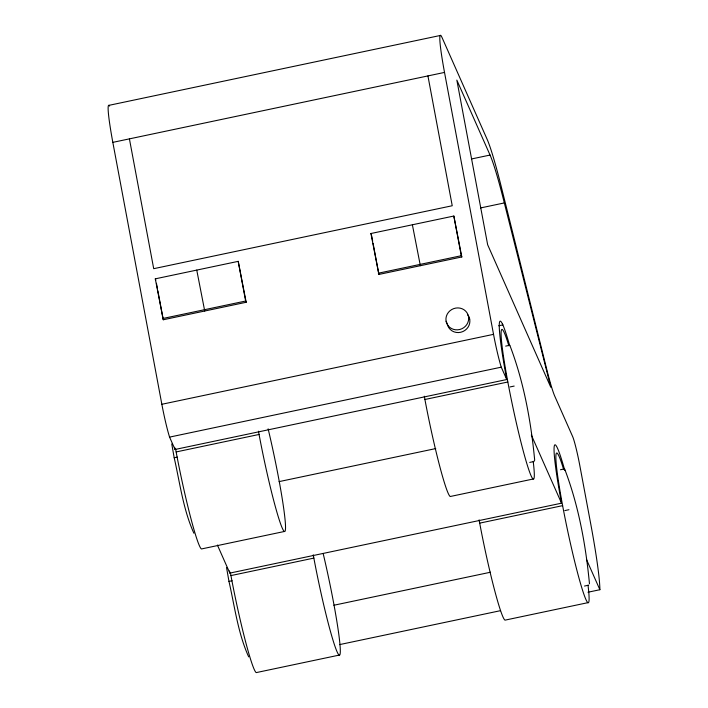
<?xml version="1.0" encoding="UTF-8"?>
<svg xmlns="http://www.w3.org/2000/svg" width="708" height="708" viewBox="0 0 708 708"><rect width="100%" height="100%" fill="white"/><g stroke="black" fill="none" stroke-linecap="round" stroke-linejoin="round"><path stroke-width="1.06" d="M108.961 105.342L440.65 35.4M509.689 345.654A84.951 5.912 78.1 0 0 506.742 379.532L175.053 449.474L169.575 437.11A29.763 2.071 78.1 0 1 161.849 404.286L112.829 142.361L444.518 72.42A55.224 3.841 78.1 0 1 442.155 37.798L487.077 139.184A102.04 7.107 78.1 0 1 501.353 187.054L546.178 367.054A58.808 4.098 78.1 0 0 554.833 396.356L572.613 436.491A23.55 1.637 78.1 0 1 579.772 465.342L590.507 522.716A106.191 7.39 78.1 0 1 599.88 589.72L587.994 592.224M471.687 158.928L490.051 155.061L490.936 157.167A102.04 7.107 78.1 0 1 504.326 202.931L550.797 387.267L487.653 244.747L456.837 80.101L490.051 155.061M480.555 207.94L504.326 202.931M155.291 278.837L238.215 261.349L246.189 302.272L163.265 319.759L155.291 278.837L155.84 280.076M370.921 233.516L453.837 216.037L461.82 256.96L378.895 274.439L370.921 233.516L371.47 234.755M162.716 318.52L245.641 301.033L246.189 302.272M378.346 273.208L461.271 255.721L461.82 256.96M498.697 325.76L502.848 324.892L502.503 324.122M161.849 404.286L493.538 334.344A29.763 2.071 78.1 0 0 501.264 367.169L506.742 379.532M505.671 346.115L509.813 345.239C523.778 381.692 530.991 421.295 534.682 460.156L533.876 461.528L529.726 462.404M169.575 437.11L501.264 367.169M176.142 451.943L259.066 434.455M424.915 399.489L507.84 382.001M193.886 533.221C183.186 509.539 179.938 482.998 174.195 457.766L177.301 457.111M510.025 386.949L514.176 386.072M279.076 481.617L435.739 448.58M560.462 469.749L564.603 468.882C578.56 505.326 585.781 544.939 589.472 583.799M284.395 531.478L201.47 548.957A76.455 5.319 78.1 0 1 175.54 448.686M533.168 479.015L450.244 496.503A76.455 5.319 78.1 0 1 424.313 396.232M217.4 545.045L229.834 573.108L561.533 503.176A84.951 5.912 78.1 0 1 564.789 470.404M230.932 575.586L313.856 558.099M479.705 523.132L562.621 505.645M248.676 656.865C237.968 633.182 234.72 606.641 228.976 581.401L232.091 580.746M564.816 510.592L568.958 509.716M333.866 605.251L490.529 572.223M584.516 586.047L588.658 585.171M339.495 644.625L500.476 610.677M339.185 655.112L256.261 672.6A76.455 5.319 78.1 0 1 230.33 572.33M587.95 602.658L505.025 620.146A76.455 5.319 78.1 0 1 479.095 519.876M531.319 435.004L561.533 503.176M586.551 559.647L599.88 589.72M468.501 316.52A11.47 10.868 -23.9 0 1 453.447 329.344A11.47 10.868 -23.9 0 1 449.969 310.785A11.47 10.868 -23.9 0 1 468.501 316.52L469.705 319.237M446.111 321.237L446.916 323.052M420.357 265.704L412.383 224.781M204.727 311.016L196.753 270.093M444.518 72.42L493.538 334.344M427.933 75.915L452.235 205.745L153.707 268.686L129.414 138.865M453.837 216.037L461.271 255.721M371.665 235.826L372.674 241.189M373.072 243.34L378.895 274.439M238.215 261.349L245.641 301.033M156.441 283.288L157.442 288.652M157.849 290.802L163.265 319.759M226.551 567.612L228.976 581.401M171.761 443.978L174.195 457.766M175.053 449.474A84.951 5.912 78.1 0 1 174.646 447.314M112.829 142.361A55.224 3.841 78.1 0 1 109.625 106.094M229.834 573.108A84.951 5.912 78.1 0 1 229.436 570.949M467.811 314.927A11.47 10.868 -23.9 0 1 462.89 331.548A11.47 10.868 -23.9 0 1 447.314 323.963M323.158 553.506A76.455 5.319 78.1 0 1 339.468 655.174A76.455 5.319 78.1 0 1 313.255 554.842M588.012 585.233A76.455 5.319 78.1 0 1 579.427 579.693A76.455 5.319 78.1 0 1 557.886 477.475A76.455 5.319 78.1 0 1 563.603 469.386M268.128 428.844A76.455 5.319 78.1 0 1 284.713 531.522A76.455 5.319 78.1 0 1 258.464 431.207M533.221 461.589A76.455 5.319 78.1 0 1 524.637 456.049A76.455 5.319 78.1 0 1 503.105 353.841A76.455 5.319 78.1 0 1 508.813 345.743"/></g></svg>
